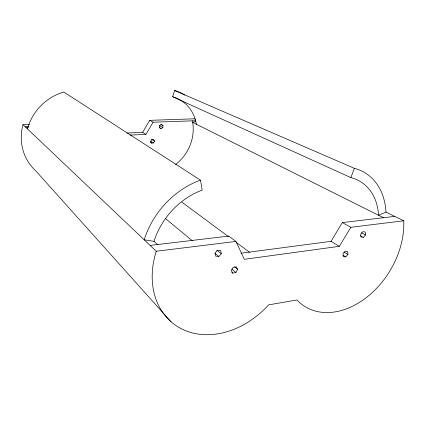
<?xml version="1.0" encoding="UTF-8"?>
<svg xmlns="http://www.w3.org/2000/svg" width="425" height="425" viewBox="0 0 425 425"><rect width="100%" height="100%" fill="white"/><g stroke="black" fill="none" stroke-linecap="round" stroke-linejoin="round"><path stroke-width="0.64" d="M162.855 127.543L162.982 125.471L161.367 124.493L159.619 125.598L159.492 127.675L161.112 128.648L162.855 127.543L159.407 125.614M196.424 124.291A40.896 36.114 -60.1 0 0 172.662 96.767L174.601 90.504L354.291 168.295A71.687 52.774 -58.4 0 1 386.006 212.133L403.75 220.777A74.062 53.465 -58.3 0 1 364.958 298.632A74.062 53.465 -58.3 0 1 296.974 299.976L268.632 304.868A81.053 63.963 -52 0 1 182.623 329.38A81.053 63.963 -52 0 1 156.262 251.249L22.987 124.642L29.559 124.419M386.006 212.133L378.569 215.241A61.885 45.544 -58.4 0 0 350.901 177.618L354.291 168.295M235.928 272.494L237.623 269.322L236.162 266.799L232.996 267.458L231.301 270.645L232.773 273.158L235.928 272.494L231.864 269.174M126.889 133.036L142.646 132.377L149.717 120.339L194.422 118.819L195.489 119.34M130.05 135.081L145.945 134.39L153.096 122.23L195.766 120.721M153.468 142.986L154.546 141.158L153.675 139.416L151.725 139.506L150.647 141.344L151.518 143.082L153.468 142.986L150.678 141.249M241.028 253.215L331.022 241.331L342.337 222.604L394.74 216.389M150.121 245.416L228.708 236.087L235.944 241.437L244.354 259.314L339.352 246.314L350.864 227.29L403.75 220.777M218.833 256.519L221.282 253.746L220.66 250.591L217.563 250.203L215.098 252.992L215.735 256.153L218.833 256.519L214.848 253.295M345.727 256.923L347.937 254.479L347.698 251.605L345.243 251.17L343.028 253.624L343.272 256.503L345.727 256.923L342.948 255.223M363.322 237.421L365.511 234.993L365.309 232.093L362.902 231.614L360.703 234.048L360.915 236.959L363.322 237.421L360.458 235.833M195.712 121.422L192.658 122.411A40.471 35.854 -60.2 0 1 175.615 164.47M156.262 251.249L235.944 241.437M28.921 126.613L25.203 126.746L28.241 127.436M157.723 244.789L153.999 241.342L144.202 239.796A78.211 62.757 -51.8 0 1 200.478 180.152L63.824 92.055A50.145 46.798 -47.6 0 0 27.471 128.897M172.662 96.767L350.901 177.618M383.764 217.839L192.658 122.411L192.18 120.849M361.489 232.788L365.511 234.993M342.337 222.604L350.864 227.29M160.682 124.196L162.982 125.471M149.717 120.339L153.096 122.23M159.396 127.675L161.112 128.648M331.022 241.331L339.352 246.314M344.027 252.121L347.937 254.479M142.646 132.377L145.945 134.39M151.746 139.432L154.546 141.158M150.407 142.386L151.518 143.082M181.884 202.125L228.273 236.507M236.273 242.436L249.602 252.317M216.782 250.15L221.282 253.746M234.558 266.858L237.623 269.322M231.763 272.329L232.773 273.158M165.782 218.806L192.387 240.794M171.009 321.741L35.631 170.707A49.045 46.022 -47.1 0 1 22.987 124.642M200.478 180.152L202.199 190.14A67.517 54.15 -51.8 0 0 153.999 241.342M174.601 90.504A47.361 41.825 -60.1 0 1 184.615 95.057"/></g></svg>
